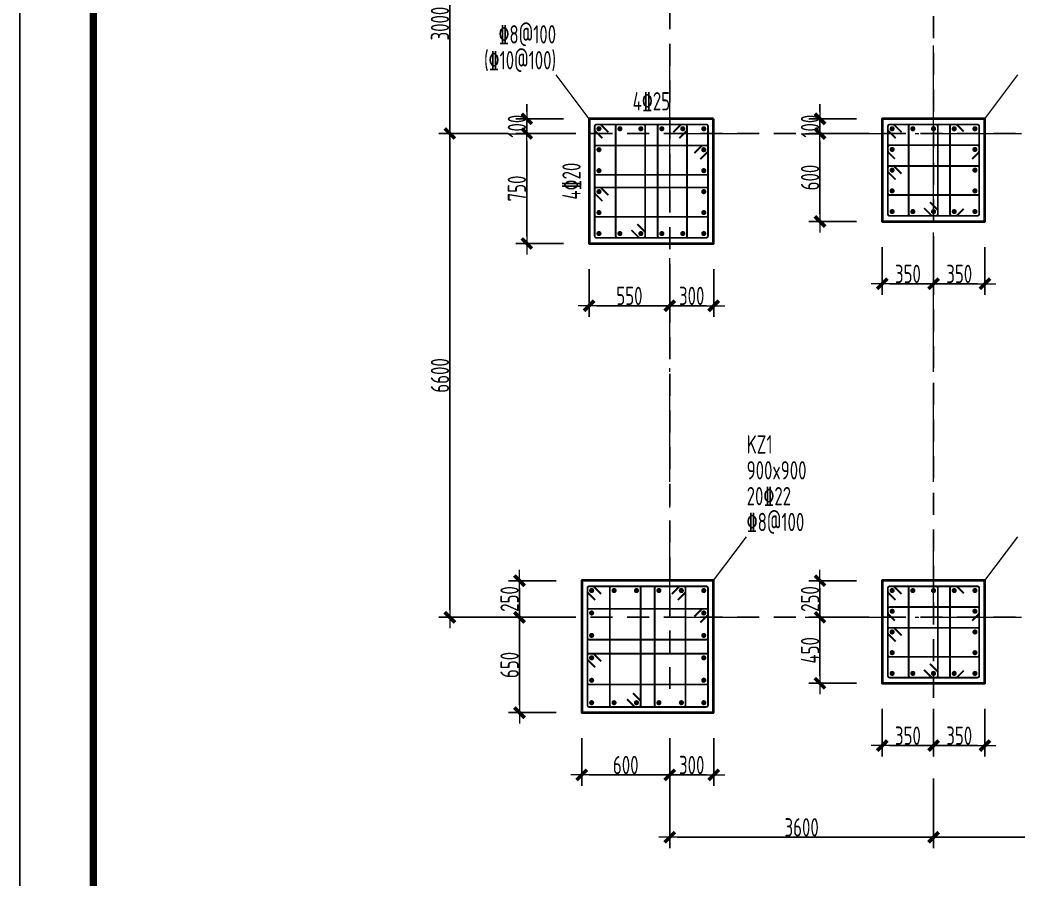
# Model space of a CAD drawing. Header units: millimetres. Extents: x 539196 to 807275, y 431843 to 1156631.
# Drawn here: x 603403 to 617021, y 700889 to 712608 of the extents above; entities that cross this region are included whole.
import ezdxf
from ezdxf.enums import TextEntityAlignment as Align

# ---------------------------------------------------------------- set-up
doc = ezdxf.new("R2010")
doc.units = ezdxf.units.MM
doc.header["$MEASUREMENT"] = 0
for name, pattern in [('DOTE', [2.42, 2, -0.2, 0.02, -0.2]), ('点划线', [1850, 1200, -300, 50, -300]), ('虚线', [500, 300, -200])]:
    doc.linetypes.add(name, pattern=pattern)
doc.layers.add('DOTE', color=1, linetype='DOTE')
doc.layers.add('PUB_TITLE', color=4, linetype='Continuous')
for name, color, linetype, lineweight in [('柱原位标注', 7, 'Continuous', 18), ('柱尺寸标注', 3, 'Continuous', 18), ('柱标注引线', 2, 'Continuous', 18), ('柱箍筋', 1, 'Continuous', 25), ('柱纵筋', 1, 'Continuous', 70), ('柱集中标注', 2, 'Continuous', 18), ('砼柱', 2, 'Continuous', 35), ('网格', 9, '点划线', 18), ('轴线标注', 3, 'Continuous', 18)]:
    doc.layers.add(name, color=color, linetype=linetype, lineweight=lineweight)
doc.styles.add('样式 1_yjk_yjk', font='yjkeng.shx', dxfattribs={"width": 0.7, "bigfont": 'yjkchn.shx'})
doc.dimstyles.new('盈建科结构_yjk_yjk', dxfattribs={"dimscale": 100, "dimtxt": 2.5, "dimasz": 1, "dimexe": 1.5, "dimexo": 0.625, "dimgap": 0.1, "dimtad": 1, "dimdec": 0, "dimrnd": 1, "dimzin": 0, "dimdsep": 46, "dimtxsty": '样式 1_yjk_yjk', "dimblk": '_yjkbk', "dimblk1": 'ARCHTICK', "dimblk2": 'ARCHTICK', "dimcen": 0.09, "dimadec": 0, "dimazin": 0, "dimtfac": 1, "dimtdec": 4, "dimtix": 1, "dimtmove": 2, "dimatfit": 3, "dimfxl": 0, "dimtolj": 1, "dimtzin": 0, "dimarcsym": 0})

# ---------------------------------------------------------------- blocks, each defined once
blk = doc.blocks.new('_yjkbk')
blk.add_line((-1, 0), (1.5, 0))
blk.add_lwpolyline([(-0.7, -0.7, 0.5, 0.5, 0), (0.7, 0.7, 0.5, 0.5, 0)], format="xyseb")
blk = doc.blocks.new('*D950')
at = {"layer": 'Defpoints', "color": 0}
for p in [(611168, 709559), (612268, 709559), (612268, 708709)]:
    blk.add_point(p, dxfattribs=at)
at = {"layer": '柱尺寸标注', "color": 0, "lineweight": -2}
for p, q in [((611168, 709209), (611168, 708559)), ((612268, 709209), (612268, 708559)), ((611268, 708709), (612168, 708709))]:
    blk.add_line(p, q, dxfattribs=at)
at = {"layer": '柱尺寸标注', "color": 0, "lineweight": -2, "xscale": 100, "yscale": 100, "zscale": 100, "rotation": 180}
blk.add_blockref('_yjkbk', (611168, 708709), dxfattribs=at)
at = {"layer": '柱尺寸标注', "color": 0, "lineweight": -2, "xscale": 100, "yscale": 100, "zscale": 100}
blk.add_blockref('_yjkbk', (612268, 708709), dxfattribs=at)
at = {"layer": '柱尺寸标注', "color": 0, "insert": (611718, 708844), "char_height": 250, "attachment_point": 5, "style": '样式 1_yjk_yjk'}
blk.add_mtext('\\A1;550', dxfattribs=at)
blk = doc.blocks.new('_ARCHTICK')
at = {"color": 0, "linetype": 'ByBlock', "const_width": 0.15}
blk.add_lwpolyline([(-0.5, -0.5), (0.5, 0.5)], dxfattribs=at)
blk = doc.blocks.new('*D951')
at = {"layer": 'Defpoints', "color": 0}
for p in [(612268, 709559), (612868, 709559), (612868, 708709)]:
    blk.add_point(p, dxfattribs=at)
at = {"layer": '柱尺寸标注', "color": 0, "lineweight": -2}
for p, q in [((612268, 709209), (612268, 708559)), ((612868, 709209), (612868, 708559)), ((612368, 708709), (612768, 708709))]:
    blk.add_line(p, q, dxfattribs=at)
at = {"layer": '柱尺寸标注', "color": 0, "lineweight": -2, "xscale": 100, "yscale": 100, "zscale": 100, "rotation": 180}
blk.add_blockref('_yjkbk', (612268, 708709), dxfattribs=at)
at = {"layer": '柱尺寸标注', "color": 0, "lineweight": -2, "xscale": 100, "yscale": 100, "zscale": 100}
blk.add_blockref('_yjkbk', (612868, 708709), dxfattribs=at)
at = {"layer": '柱尺寸标注', "color": 0, "insert": (612568, 708844), "char_height": 250, "attachment_point": 5, "style": '样式 1_yjk_yjk'}
blk.add_mtext('\\A1;300', dxfattribs=at)
blk = doc.blocks.new('*D952')
at = {"layer": 'Defpoints', "color": 0}
for p in [(611168, 711259), (610318, 711059), (611168, 711059)]:
    blk.add_point(p, dxfattribs=at)
at = {"layer": '柱尺寸标注', "color": 0, "lineweight": -2}
for p, q in [((610318, 711359), (610318, 711459)), ((610818, 711259), (610168, 711259)), ((610318, 711259), (610318, 711059)), ((610818, 711059), (610168, 711059)), ((610318, 710959), (610318, 710859))]:
    blk.add_line(p, q, dxfattribs=at)
at = {"layer": '柱尺寸标注', "color": 0, "lineweight": -2, "xscale": 100, "yscale": 100, "zscale": 100}
for p, rotation in [((610318, 711259), 270), ((610318, 711059), 90)]:
    blk.add_blockref('_yjkbk', p, dxfattribs=dict(at, rotation=rotation))
at = {"layer": '柱尺寸标注', "color": 0, "insert": (610183, 711159), "char_height": 250, "attachment_point": 5, "rotation": 90, "style": '样式 1_yjk_yjk'}
blk.add_mtext('\\A1;100', dxfattribs=at)
blk = doc.blocks.new('*D953')
at = {"layer": 'Defpoints', "color": 0}
for p in [(611168, 711059), (610318, 709559), (611168, 709559)]:
    blk.add_point(p, dxfattribs=at)
at = {"layer": '柱尺寸标注', "color": 0, "lineweight": -2}
for p, q in [((610818, 711059), (610168, 711059)), ((610318, 710959), (610318, 709659)), ((610818, 709559), (610168, 709559))]:
    blk.add_line(p, q, dxfattribs=at)
at = {"layer": '柱尺寸标注', "color": 0, "lineweight": -2, "xscale": 100, "yscale": 100, "zscale": 100}
for p, rotation in [((610318, 711059), 90), ((610318, 709559), 270)]:
    blk.add_blockref('_yjkbk', p, dxfattribs=dict(at, rotation=rotation))
at = {"layer": '柱尺寸标注', "color": 0, "insert": (610183, 710309), "char_height": 250, "attachment_point": 5, "rotation": 90, "style": '样式 1_yjk_yjk'}
blk.add_mtext('\\A1;750', dxfattribs=at)
blk = doc.blocks.new('*D954')
at = {"layer": 'Defpoints', "color": 0}
for p in [(611068, 703159), (612268, 703159), (612268, 702309)]:
    blk.add_point(p, dxfattribs=at)
at = {"layer": '柱尺寸标注', "color": 0, "lineweight": -2}
for p, q in [((611068, 702809), (611068, 702159)), ((612268, 702809), (612268, 702159)), ((611168, 702309), (612168, 702309))]:
    blk.add_line(p, q, dxfattribs=at)
at = {"layer": '柱尺寸标注', "color": 0, "lineweight": -2, "xscale": 100, "yscale": 100, "zscale": 100, "rotation": 180}
blk.add_blockref('_yjkbk', (611068, 702309), dxfattribs=at)
at = {"layer": '柱尺寸标注', "color": 0, "lineweight": -2, "xscale": 100, "yscale": 100, "zscale": 100}
blk.add_blockref('_yjkbk', (612268, 702309), dxfattribs=at)
at = {"layer": '柱尺寸标注', "color": 0, "insert": (611668, 702444), "char_height": 250, "attachment_point": 5, "style": '样式 1_yjk_yjk'}
blk.add_mtext('\\A1;600', dxfattribs=at)
blk = doc.blocks.new('*D955')
at = {"layer": 'Defpoints', "color": 0}
for p in [(612268, 703159), (612868, 703159), (612868, 702309)]:
    blk.add_point(p, dxfattribs=at)
at = {"layer": '柱尺寸标注', "color": 0, "lineweight": -2}
for p, q in [((612268, 702809), (612268, 702159)), ((612868, 702809), (612868, 702159)), ((612368, 702309), (612768, 702309))]:
    blk.add_line(p, q, dxfattribs=at)
at = {"layer": '柱尺寸标注', "color": 0, "lineweight": -2, "xscale": 100, "yscale": 100, "zscale": 100, "rotation": 180}
blk.add_blockref('_yjkbk', (612268, 702309), dxfattribs=at)
at = {"layer": '柱尺寸标注', "color": 0, "lineweight": -2, "xscale": 100, "yscale": 100, "zscale": 100}
blk.add_blockref('_yjkbk', (612868, 702309), dxfattribs=at)
at = {"layer": '柱尺寸标注', "color": 0, "insert": (612568, 702444), "char_height": 250, "attachment_point": 5, "style": '样式 1_yjk_yjk'}
blk.add_mtext('\\A1;300', dxfattribs=at)
blk = doc.blocks.new('*D956')
at = {"layer": 'Defpoints', "color": 0}
for p in [(611068, 704959), (610218, 704459), (611068, 704459)]:
    blk.add_point(p, dxfattribs=at)
at = {"layer": '柱尺寸标注', "color": 0, "lineweight": -2}
for p, q in [((610718, 704959), (610068, 704959)), ((610218, 704859), (610218, 704559)), ((610718, 704459), (610068, 704459))]:
    blk.add_line(p, q, dxfattribs=at)
at = {"layer": '柱尺寸标注', "color": 0, "lineweight": -2, "xscale": 100, "yscale": 100, "zscale": 100}
for p, rotation in [((610218, 704959), 90), ((610218, 704459), 270)]:
    blk.add_blockref('_yjkbk', p, dxfattribs=dict(at, rotation=rotation))
at = {"layer": '柱尺寸标注', "color": 0, "insert": (610083, 704709), "char_height": 250, "attachment_point": 5, "rotation": 90, "style": '样式 1_yjk_yjk'}
blk.add_mtext('\\A1;250', dxfattribs=at)
blk = doc.blocks.new('*D957')
at = {"layer": 'Defpoints', "color": 0}
for p in [(611068, 704459), (610218, 703159), (611068, 703159)]:
    blk.add_point(p, dxfattribs=at)
at = {"layer": '柱尺寸标注', "color": 0, "lineweight": -2}
for p, q in [((610718, 704459), (610068, 704459)), ((610218, 704359), (610218, 703259)), ((610718, 703159), (610068, 703159))]:
    blk.add_line(p, q, dxfattribs=at)
at = {"layer": '柱尺寸标注', "color": 0, "lineweight": -2, "xscale": 100, "yscale": 100, "zscale": 100}
for p, rotation in [((610218, 704459), 90), ((610218, 703159), 270)]:
    blk.add_blockref('_yjkbk', p, dxfattribs=dict(at, rotation=rotation))
at = {"layer": '柱尺寸标注', "color": 0, "insert": (610083, 703809), "char_height": 250, "attachment_point": 5, "rotation": 90, "style": '样式 1_yjk_yjk'}
blk.add_mtext('\\A1;650', dxfattribs=at)
blk = doc.blocks.new('*D958')
at = {"layer": 'Defpoints', "color": 0}
for p in [(615168, 709859), (615868, 709859), (615868, 709009)]:
    blk.add_point(p, dxfattribs=at)
at = {"layer": '柱尺寸标注', "color": 0, "lineweight": -2}
for p, q in [((615168, 709509), (615168, 708859)), ((615868, 709509), (615868, 708859)), ((615268, 709009), (615768, 709009))]:
    blk.add_line(p, q, dxfattribs=at)
at = {"layer": '柱尺寸标注', "color": 0, "lineweight": -2, "xscale": 100, "yscale": 100, "zscale": 100, "rotation": 180}
blk.add_blockref('_yjkbk', (615168, 709009), dxfattribs=at)
at = {"layer": '柱尺寸标注', "color": 0, "lineweight": -2, "xscale": 100, "yscale": 100, "zscale": 100}
blk.add_blockref('_yjkbk', (615868, 709009), dxfattribs=at)
at = {"layer": '柱尺寸标注', "color": 0, "insert": (615518, 709144), "char_height": 250, "attachment_point": 5, "style": '样式 1_yjk_yjk'}
blk.add_mtext('\\A1;350', dxfattribs=at)
blk = doc.blocks.new('*D959')
at = {"layer": 'Defpoints', "color": 0}
for p in [(615868, 709859), (616568, 709859), (616568, 709009)]:
    blk.add_point(p, dxfattribs=at)
at = {"layer": '柱尺寸标注', "color": 0, "lineweight": -2}
for p, q in [((615868, 709509), (615868, 708859)), ((616568, 709509), (616568, 708859)), ((615968, 709009), (616468, 709009))]:
    blk.add_line(p, q, dxfattribs=at)
at = {"layer": '柱尺寸标注', "color": 0, "lineweight": -2, "xscale": 100, "yscale": 100, "zscale": 100, "rotation": 180}
blk.add_blockref('_yjkbk', (615868, 709009), dxfattribs=at)
at = {"layer": '柱尺寸标注', "color": 0, "lineweight": -2, "xscale": 100, "yscale": 100, "zscale": 100}
blk.add_blockref('_yjkbk', (616568, 709009), dxfattribs=at)
at = {"layer": '柱尺寸标注', "color": 0, "insert": (616218, 709144), "char_height": 250, "attachment_point": 5, "style": '样式 1_yjk_yjk'}
blk.add_mtext('\\A1;350', dxfattribs=at)
blk = doc.blocks.new('*D960')
at = {"layer": 'Defpoints', "color": 0}
for p in [(615168, 711259), (614318, 711059), (615168, 711059)]:
    blk.add_point(p, dxfattribs=at)
at = {"layer": '柱尺寸标注', "color": 0, "lineweight": -2}
for p, q in [((614318, 711359), (614318, 711459)), ((614818, 711259), (614168, 711259)), ((614318, 711259), (614318, 711059)), ((614818, 711059), (614168, 711059)), ((614318, 710959), (614318, 710859))]:
    blk.add_line(p, q, dxfattribs=at)
at = {"layer": '柱尺寸标注', "color": 0, "lineweight": -2, "xscale": 100, "yscale": 100, "zscale": 100}
for p, rotation in [((614318, 711259), 270), ((614318, 711059), 90)]:
    blk.add_blockref('_yjkbk', p, dxfattribs=dict(at, rotation=rotation))
at = {"layer": '柱尺寸标注', "color": 0, "insert": (614183, 711159), "char_height": 250, "attachment_point": 5, "rotation": 90, "style": '样式 1_yjk_yjk'}
blk.add_mtext('\\A1;100', dxfattribs=at)
blk = doc.blocks.new('*D961')
at = {"layer": 'Defpoints', "color": 0}
for p in [(615168, 711059), (614318, 709859), (615168, 709859)]:
    blk.add_point(p, dxfattribs=at)
at = {"layer": '柱尺寸标注', "color": 0, "lineweight": -2}
for p, q in [((614818, 711059), (614168, 711059)), ((614318, 710959), (614318, 709959)), ((614818, 709859), (614168, 709859))]:
    blk.add_line(p, q, dxfattribs=at)
at = {"layer": '柱尺寸标注', "color": 0, "lineweight": -2, "xscale": 100, "yscale": 100, "zscale": 100}
for p, rotation in [((614318, 711059), 90), ((614318, 709859), 270)]:
    blk.add_blockref('_yjkbk', p, dxfattribs=dict(at, rotation=rotation))
at = {"layer": '柱尺寸标注', "color": 0, "insert": (614183, 710459), "char_height": 250, "attachment_point": 5, "rotation": 90, "style": '样式 1_yjk_yjk'}
blk.add_mtext('\\A1;600', dxfattribs=at)
blk = doc.blocks.new('*D962')
at = {"layer": 'Defpoints', "color": 0}
for p in [(615168, 703559), (615868, 703559), (615868, 702709)]:
    blk.add_point(p, dxfattribs=at)
at = {"layer": '柱尺寸标注', "color": 0, "lineweight": -2}
for p, q in [((615168, 703209), (615168, 702559)), ((615868, 703209), (615868, 702559)), ((615268, 702709), (615768, 702709))]:
    blk.add_line(p, q, dxfattribs=at)
at = {"layer": '柱尺寸标注', "color": 0, "lineweight": -2, "xscale": 100, "yscale": 100, "zscale": 100, "rotation": 180}
blk.add_blockref('_yjkbk', (615168, 702709), dxfattribs=at)
at = {"layer": '柱尺寸标注', "color": 0, "lineweight": -2, "xscale": 100, "yscale": 100, "zscale": 100}
blk.add_blockref('_yjkbk', (615868, 702709), dxfattribs=at)
at = {"layer": '柱尺寸标注', "color": 0, "insert": (615518, 702844), "char_height": 250, "attachment_point": 5, "style": '样式 1_yjk_yjk'}
blk.add_mtext('\\A1;350', dxfattribs=at)
blk = doc.blocks.new('*D963')
at = {"layer": 'Defpoints', "color": 0}
for p in [(615868, 703559), (616568, 703559), (616568, 702709)]:
    blk.add_point(p, dxfattribs=at)
at = {"layer": '柱尺寸标注', "color": 0, "lineweight": -2}
for p, q in [((615868, 703209), (615868, 702559)), ((616568, 703209), (616568, 702559)), ((615968, 702709), (616468, 702709))]:
    blk.add_line(p, q, dxfattribs=at)
at = {"layer": '柱尺寸标注', "color": 0, "lineweight": -2, "xscale": 100, "yscale": 100, "zscale": 100, "rotation": 180}
blk.add_blockref('_yjkbk', (615868, 702709), dxfattribs=at)
at = {"layer": '柱尺寸标注', "color": 0, "lineweight": -2, "xscale": 100, "yscale": 100, "zscale": 100}
blk.add_blockref('_yjkbk', (616568, 702709), dxfattribs=at)
at = {"layer": '柱尺寸标注', "color": 0, "insert": (616218, 702844), "char_height": 250, "attachment_point": 5, "style": '样式 1_yjk_yjk'}
blk.add_mtext('\\A1;350', dxfattribs=at)
blk = doc.blocks.new('*D964')
at = {"layer": 'Defpoints', "color": 0}
for p in [(615168, 704959), (614318, 704459), (615168, 704459)]:
    blk.add_point(p, dxfattribs=at)
at = {"layer": '柱尺寸标注', "color": 0, "lineweight": -2}
for p, q in [((614818, 704959), (614168, 704959)), ((614318, 704859), (614318, 704559)), ((614818, 704459), (614168, 704459))]:
    blk.add_line(p, q, dxfattribs=at)
at = {"layer": '柱尺寸标注', "color": 0, "lineweight": -2, "xscale": 100, "yscale": 100, "zscale": 100}
for p, rotation in [((614318, 704959), 90), ((614318, 704459), 270)]:
    blk.add_blockref('_yjkbk', p, dxfattribs=dict(at, rotation=rotation))
at = {"layer": '柱尺寸标注', "color": 0, "insert": (614183, 704709), "char_height": 250, "attachment_point": 5, "rotation": 90, "style": '样式 1_yjk_yjk'}
blk.add_mtext('\\A1;250', dxfattribs=at)
blk = doc.blocks.new('*D965')
at = {"layer": 'Defpoints', "color": 0}
for p in [(615168, 704459), (614318, 703559), (615168, 703559)]:
    blk.add_point(p, dxfattribs=at)
at = {"layer": '柱尺寸标注', "color": 0, "lineweight": -2}
for p, q in [((614818, 704459), (614168, 704459)), ((614318, 704359), (614318, 703659)), ((614818, 703559), (614168, 703559))]:
    blk.add_line(p, q, dxfattribs=at)
at = {"layer": '柱尺寸标注', "color": 0, "lineweight": -2, "xscale": 100, "yscale": 100, "zscale": 100}
for p, rotation in [((614318, 704459), 90), ((614318, 703559), 270)]:
    blk.add_blockref('_yjkbk', p, dxfattribs=dict(at, rotation=rotation))
at = {"layer": '柱尺寸标注', "color": 0, "insert": (614183, 704009), "char_height": 250, "attachment_point": 5, "rotation": 90, "style": '样式 1_yjk_yjk'}
blk.add_mtext('\\A1;450', dxfattribs=at)
blk = doc.blocks.new('*D1014')
at = {"layer": 'Defpoints', "color": 0}
for p in [(612268, 704459), (615868, 704459), (615868, 701459)]:
    blk.add_point(p, dxfattribs=at)
at = {"layer": '轴线标注', "color": 0, "lineweight": -2}
for p, q in [((612268, 702259), (612268, 701309)), ((615868, 702259), (615868, 701309)), ((612368, 701459), (615768, 701459))]:
    blk.add_line(p, q, dxfattribs=at)
at = {"layer": '轴线标注', "color": 0, "lineweight": -2, "xscale": 100, "yscale": 100, "zscale": 100, "rotation": 180}
blk.add_blockref('_yjkbk', (612268, 701459), dxfattribs=at)
at = {"layer": '轴线标注', "color": 0, "lineweight": -2, "xscale": 100, "yscale": 100, "zscale": 100}
blk.add_blockref('_yjkbk', (615868, 701459), dxfattribs=at)
at = {"layer": '轴线标注', "color": 0, "insert": (614068, 701594), "char_height": 250, "attachment_point": 5, "style": '样式 1_yjk_yjk'}
blk.add_mtext('\\A1;3600', dxfattribs=at)
blk = doc.blocks.new('*D1016')
at = {"layer": 'Defpoints', "color": 0}
for p in [(615868, 704459), (619668, 704459), (619668, 701459)]:
    blk.add_point(p, dxfattribs=at)
at = {"layer": '轴线标注', "color": 0, "lineweight": -2}
for p, q in [((615868, 702259), (615868, 701309)), ((619668, 702259), (619668, 701309)), ((615968, 701459), (619568, 701459))]:
    blk.add_line(p, q, dxfattribs=at)
at = {"layer": '轴线标注', "color": 0, "lineweight": -2, "xscale": 100, "yscale": 100, "zscale": 100, "rotation": 180}
blk.add_blockref('_yjkbk', (615868, 701459), dxfattribs=at)
at = {"layer": '轴线标注', "color": 0, "lineweight": -2, "xscale": 100, "yscale": 100, "zscale": 100}
blk.add_blockref('_yjkbk', (619668, 701459), dxfattribs=at)
at = {"layer": '轴线标注', "color": 0, "insert": (617768, 701594), "char_height": 250, "attachment_point": 5, "style": '样式 1_yjk_yjk'}
blk.add_mtext('\\A1;3800', dxfattribs=at)
blk = doc.blocks.new('*D1044')
at = {"layer": 'Defpoints', "color": 0}
for p in [(612268, 714059), (609268, 711059), (612268, 711059)]:
    blk.add_point(p, dxfattribs=at)
at = {"layer": '轴线标注', "color": 0, "lineweight": -2}
for p, q in [((610068, 714059), (609118, 714059)), ((609268, 713959), (609268, 711159)), ((610068, 711059), (609118, 711059))]:
    blk.add_line(p, q, dxfattribs=at)
at = {"layer": '轴线标注', "color": 0, "lineweight": -2, "xscale": 100, "yscale": 100, "zscale": 100}
for p, rotation in [((609268, 714059), 90), ((609268, 711059), 270)]:
    blk.add_blockref('_yjkbk', p, dxfattribs=dict(at, rotation=rotation))
at = {"layer": '轴线标注', "color": 0, "insert": (609133, 712559), "char_height": 250, "attachment_point": 5, "rotation": 90, "style": '样式 1_yjk_yjk'}
blk.add_mtext('\\A1;3000', dxfattribs=at)
blk = doc.blocks.new('*D1046')
at = {"layer": 'Defpoints', "color": 0}
for p in [(612268, 711059), (609268, 704459), (612268, 704459)]:
    blk.add_point(p, dxfattribs=at)
at = {"layer": '轴线标注', "color": 0, "lineweight": -2}
for p, q in [((610068, 711059), (609118, 711059)), ((609268, 710959), (609268, 704559)), ((610068, 704459), (609118, 704459))]:
    blk.add_line(p, q, dxfattribs=at)
at = {"layer": '轴线标注', "color": 0, "lineweight": -2, "xscale": 100, "yscale": 100, "zscale": 100}
for p, rotation in [((609268, 711059), 90), ((609268, 704459), 270)]:
    blk.add_blockref('_yjkbk', p, dxfattribs=dict(at, rotation=rotation))
at = {"layer": '轴线标注', "color": 0, "insert": (609133, 707759), "char_height": 250, "attachment_point": 5, "rotation": 90, "style": '样式 1_yjk_yjk'}
blk.add_mtext('\\A1;6600', dxfattribs=at)
blk = doc.blocks.new('jzzw')
at = {"layer": 'DOTE', "color": 1, "linetype": '虚线'}
for p, q in [((917386, 873149), (917386, 834829)), ((913786, 853271), (913786, 834829)), ((913786, 853271), (913786, 834829)), ((913786, 853271), (913786, 834829)), ((952506, 842549), (911886, 842549)), ((952506, 842549), (911886, 842549)), ((952506, 835949), (912186, 835949)), ((952506, 835949), (912186, 835949)), ((952506, 835949), (912186, 835949)), ((952506, 835949), (912186, 835949))]:
    blk.add_line(p, q, dxfattribs=at)

msp = doc.modelspace()

# ---------------------------------------------------------------- linework, layer by layer
at = {"layer": 'PUB_TITLE'}
msp.add_lwpolyline([(603402.6, 684143), (662802.6, 684143), (662802.6, 768243), (603402.6, 768243)], close=True, dxfattribs=at)
at = {"layer": 'PUB_TITLE', "const_width": 100}
msp.add_lwpolyline([(604402.6, 685143), (661802.6, 685143), (661802.6, 765743), (604402.6, 765743)], close=True, dxfattribs=at)
at = {"layer": '柱标注引线'}
for p, q in [((611167.6, 711259.2), (610717.6, 711859.2)), ((616567.6, 711259.2), (617017.6, 711859.2)), ((612867.6, 704959.2), (613317.6, 705559.2)), ((616567.6, 704959.2), (617017.6, 705559.2))]:
    msp.add_line(p, q, dxfattribs=at)
at = {"layer": '柱箍筋', "const_width": 25}
for points in [[(611431.6, 711076.5), (611333.4, 711174.8, 0.1989124), (611316.6, 711181.7), (611268.8, 711181.7, 0.4142136), (611245.1, 711158), (611245.1, 709660.5, 0.4142136), (611268.8, 709636.7), (612766.3, 709636.7, 0.4142136), (612790.1, 709660.5), (612790.1, 711158, 0.4142136), (612766.3, 711181.7), (611268.8, 711181.7, 0.4142136), (611245.1, 711158), (611245.1, 711110.2, 0.1989124), (611252, 711093.5), (611350.3, 710995.2)], [(611745.5, 709742), (611843.8, 709643.7, 0.1989124), (611860.6, 709636.7), (611908.3, 709636.7, 0.4142136), (611932.1, 709660.5), (611932.1, 711158, 0.4142136), (611908.3, 711181.7), (611554.8, 711181.7, 0.4142136), (611531.1, 711158), (611531.1, 709660.5, 0.4142136), (611554.8, 709636.7), (611908.3, 709636.7, 0.4142136), (611932.1, 709660.5), (611932.1, 709708.2, 0.1989124), (611925.1, 709725), (611826.9, 709823.3)], [(612317.5, 711076.5), (612415.8, 711174.8, -0.1989124), (612432.6, 711181.7), (612480.3, 711181.7, -0.4142136), (612504.1, 711158), (612504.1, 709660.5, -0.4142136), (612480.3, 709636.7), (612126.8, 709636.7, -0.4142136), (612103.1, 709660.5), (612103.1, 711158, -0.4142136), (612126.8, 711181.7), (612480.3, 711181.7, -0.4142136), (612504.1, 711158), (612504.1, 711110.2, -0.1989124), (612497.1, 711093.5), (612398.9, 710995.2)], [(615431.6, 711076.5), (615333.4, 711174.8, 0.1989124), (615316.6, 711181.7), (615268.8, 711181.7, 0.4142136), (615245.1, 711158), (615245.1, 709960.5, 0.4142136), (615268.8, 709936.7), (616466.3, 709936.7, 0.4142136), (616490.1, 709960.5), (616490.1, 711158, 0.4142136), (616466.3, 711181.7), (615268.8, 711181.7, 0.4142136), (615245.1, 711158), (615245.1, 711110.2, 0.1989124), (615252, 711093.5), (615350.3, 710995.2)], [(615738.5, 710042), (615836.8, 709943.7, 0.1989124), (615853.6, 709936.7), (615901.3, 709936.7, 0.4142136), (615925.1, 709960.5), (615925.1, 711158, 0.4142136), (615901.3, 711181.7), (615551.3, 711181.7, 0.4142136), (615527.6, 711158), (615527.6, 709960.5, 0.4142136), (615551.3, 709936.7), (615901.3, 709936.7, 0.4142136), (615925.1, 709960.5), (615925.1, 710008.2, 0.1989124), (615918.1, 710025), (615819.9, 710123.3)], [(616279.1, 710032.1), (616190.7, 709943.7, -0.131362), (616164.1, 709936.7), (616116.3, 709936.7, -0.4142136), (616092.6, 709960.5), (616092.6, 711158, -0.4142136), (616116.3, 711181.7), (616164.1, 711181.7, -0.131362), (616190.7, 711174.8), (616279.1, 711086.4)], [(612684.9, 710709.2), (612783.1, 710807.5, 0.1989124), (612790.1, 710824.2), (612790.1, 710872, 0.4142136), (612766.3, 710895.7), (611268.8, 710895.7, 0.4142136), (611245.1, 710872), (611245.1, 710518.5, 0.4142136), (611268.8, 710494.7), (612766.3, 710494.7, 0.4142136), (612790.1, 710518.5), (612790.1, 710872, 0.4142136), (612766.3, 710895.7), (612718.6, 710895.7, 0.1989124), (612701.8, 710888.8), (612603.5, 710790.5)], [(615340.4, 710712.7), (615252, 710801.1, -0.131362), (615245.1, 710827.7), (615245.1, 710875.5, -0.4142136), (615268.8, 710899.2), (616466.3, 710899.2, -0.4142136), (616490.1, 710875.5), (616490.1, 710827.7, -0.131362), (616483.1, 710801.1), (616394.7, 710712.7)], [(615350.3, 710430.2), (615252, 710528.5, -0.1989124), (615245.1, 710545.2), (615245.1, 710593, -0.4142136), (615268.8, 710616.7), (616466.3, 710616.7, -0.4142136), (616490.1, 710593), (616490.1, 710243, -0.4142136), (616466.3, 710219.2), (615268.8, 710219.2, -0.4142136), (615245.1, 710243), (615245.1, 710593, -0.4142136), (615268.8, 710616.7), (615316.6, 710616.7, -0.1989124), (615333.4, 710609.8), (615431.6, 710511.5)], [(611350.3, 710137.2), (611252, 710235.5, -0.1989124), (611245.1, 710252.2), (611245.1, 710300, -0.4142136), (611268.8, 710323.7), (612766.3, 710323.7, -0.4142136), (612790.1, 710300), (612790.1, 709946.5, -0.4142136), (612766.3, 709922.7), (611268.8, 709922.7, -0.4142136), (611245.1, 709946.5), (611245.1, 710300, -0.4142136), (611268.8, 710323.7), (611316.6, 710323.7, -0.1989124), (611333.4, 710316.8), (611431.6, 710218.5)], [(611331.6, 704776.5), (611233.4, 704874.8, 0.1989124), (611216.6, 704881.7), (611168.8, 704881.7, 0.4142136), (611145.1, 704858), (611145.1, 703260.5, 0.4142136), (611168.8, 703236.7), (612766.3, 703236.7, 0.4142136), (612790.1, 703260.5), (612790.1, 704858, 0.4142136), (612766.3, 704881.7), (611168.8, 704881.7, 0.4142136), (611145.1, 704858), (611145.1, 704810.2, 0.1989124), (611152, 704793.5), (611250.3, 704695.2)], [(611685.5, 703342), (611783.8, 703243.7, 0.1989124), (611800.6, 703236.7), (611848.3, 703236.7, 0.4142136), (611872.1, 703260.5), (611872.1, 704858, 0.4142136), (611848.3, 704881.7), (611474.8, 704881.7, 0.4142136), (611451.1, 704858), (611451.1, 703260.5, 0.4142136), (611474.8, 703236.7), (611848.3, 703236.7, 0.4142136), (611872.1, 703260.5), (611872.1, 703308.2, 0.1989124), (611865.1, 703325), (611766.9, 703423.3)], [(612297.5, 704776.5), (612395.8, 704874.8, -0.1989124), (612412.6, 704881.7), (612460.3, 704881.7, -0.4142136), (612484.1, 704858), (612484.1, 703260.5, -0.4142136), (612460.3, 703236.7), (612086.8, 703236.7, -0.4142136), (612063.1, 703260.5), (612063.1, 704858, -0.4142136), (612086.8, 704881.7), (612460.3, 704881.7, -0.4142136), (612484.1, 704858), (612484.1, 704810.2, -0.1989124), (612477.1, 704793.5), (612378.9, 704695.2)], [(615431.6, 704776.5), (615333.4, 704874.8, 0.1989124), (615316.6, 704881.7), (615268.8, 704881.7, 0.4142136), (615245.1, 704858), (615245.1, 703660.5, 0.4142136), (615268.8, 703636.7), (616466.3, 703636.7, 0.4142136), (616490.1, 703660.5), (616490.1, 704858, 0.4142136), (616466.3, 704881.7), (615268.8, 704881.7, 0.4142136), (615245.1, 704858), (615245.1, 704810.2, 0.1989124), (615252, 704793.5), (615350.3, 704695.2)], [(615738.5, 703742), (615836.8, 703643.7, 0.1989124), (615853.6, 703636.7), (615901.3, 703636.7, 0.4142136), (615925.1, 703660.5), (615925.1, 704858, 0.4142136), (615901.3, 704881.7), (615551.3, 704881.7, 0.4142136), (615527.6, 704858), (615527.6, 703660.5, 0.4142136), (615551.3, 703636.7), (615901.3, 703636.7, 0.4142136), (615925.1, 703660.5), (615925.1, 703708.2, 0.1989124), (615918.1, 703725), (615819.9, 703823.3)], [(616279.1, 703732.1), (616190.7, 703643.7, -0.131362), (616164.1, 703636.7), (616116.3, 703636.7, -0.4142136), (616092.6, 703660.5), (616092.6, 704858, -0.4142136), (616116.3, 704881.7), (616164.1, 704881.7, -0.131362), (616190.7, 704874.8), (616279.1, 704786.4)], [(615340.4, 704412.7), (615252, 704501.1, -0.131362), (615245.1, 704527.7), (615245.1, 704575.5, -0.4142136), (615268.8, 704599.2), (616466.3, 704599.2, -0.4142136), (616490.1, 704575.5), (616490.1, 704527.7, -0.131362), (616483.1, 704501.1), (616394.7, 704412.7)], [(612684.9, 704389.2), (612783.1, 704487.5, 0.1989124), (612790.1, 704504.2), (612790.1, 704552, 0.4142136), (612766.3, 704575.7), (611168.8, 704575.7, 0.4142136), (611145.1, 704552), (611145.1, 704178.5, 0.4142136), (611168.8, 704154.7), (612766.3, 704154.7, 0.4142136), (612790.1, 704178.5), (612790.1, 704552, 0.4142136), (612766.3, 704575.7), (612718.6, 704575.7, 0.1989124), (612701.8, 704568.8), (612603.5, 704470.5)], [(615350.3, 704130.2), (615252, 704228.5, -0.1989124), (615245.1, 704245.2), (615245.1, 704293, -0.4142136), (615268.8, 704316.7), (616466.3, 704316.7, -0.4142136), (616490.1, 704293), (616490.1, 703943, -0.4142136), (616466.3, 703919.2), (615268.8, 703919.2, -0.4142136), (615245.1, 703943), (615245.1, 704293, -0.4142136), (615268.8, 704316.7), (615316.6, 704316.7, -0.1989124), (615333.4, 704309.8), (615431.6, 704211.5)], [(611250.3, 703777.2), (611152, 703875.5, -0.1989124), (611145.1, 703892.2), (611145.1, 703940, -0.4142136), (611168.8, 703963.7), (612766.3, 703963.7, -0.4142136), (612790.1, 703940), (612790.1, 703566.5, -0.4142136), (612766.3, 703542.7), (611168.8, 703542.7, -0.4142136), (611145.1, 703566.5), (611145.1, 703940, -0.4142136), (611168.8, 703963.7), (611216.6, 703963.7, -0.1989124), (611233.4, 703956.8), (611331.6, 703858.5)]]:
    msp.add_lwpolyline(points, format="xyb", dxfattribs=at)
at = {"layer": '柱纵筋', "const_width": 35}
for points in [[(611320.1, 711124.2, 1), (611285.1, 711124.2, 1)], [(611606.1, 711124.2, 1), (611571.1, 711124.2, 1)], [(611892.1, 711124.2, 1), (611857.1, 711124.2, 1)], [(612178.1, 711124.2, 1), (612143.1, 711124.2, 1)], [(612464.1, 711124.2, 1), (612429.1, 711124.2, 1)], [(612750.1, 711124.2, 1), (612715.1, 711124.2, 1)], [(615320.1, 711124.2, 1), (615285.1, 711124.2, 1)], [(615602.6, 711124.2, 1), (615567.6, 711124.2, 1)], [(615885.1, 711124.2, 1), (615850.1, 711124.2, 1)], [(616167.6, 711124.2, 1), (616132.6, 711124.2, 1)], [(616450.1, 711124.2, 1), (616415.1, 711124.2, 1)], [(611320.1, 710838.2, 1), (611285.1, 710838.2, 1)], [(612750.1, 710838.2, 1), (612715.1, 710838.2, 1)], [(615320.1, 710841.7, 1), (615285.1, 710841.7, 1)], [(616450.1, 710841.7, 1), (616415.1, 710841.7, 1)], [(611320.1, 710552.2, 1), (611285.1, 710552.2, 1)], [(612750.1, 710552.2, 1), (612715.1, 710552.2, 1)], [(615320.1, 710559.2, 1), (615285.1, 710559.2, 1)], [(616450.1, 710559.2, 1), (616415.1, 710559.2, 1)], [(611320.1, 710266.2, 1), (611285.1, 710266.2, 1)], [(612750.1, 710266.2, 1), (612715.1, 710266.2, 1)], [(615320.1, 710276.7, 1), (615285.1, 710276.7, 1)], [(616450.1, 710276.7, 1), (616415.1, 710276.7, 1)], [(611320.1, 709980.2, 1), (611285.1, 709980.2, 1)], [(612750.1, 709980.2, 1), (612715.1, 709980.2, 1)], [(615320.1, 709994.2, 1), (615285.1, 709994.2, 1)], [(615602.6, 709994.2, 1), (615567.6, 709994.2, 1)], [(615885.1, 709994.2, 1), (615850.1, 709994.2, 1)], [(616167.6, 709994.2, 1), (616132.6, 709994.2, 1)], [(616450.1, 709994.2, 1), (616415.1, 709994.2, 1)], [(611320.1, 709694.2, 1), (611285.1, 709694.2, 1)], [(611606.1, 709694.2, 1), (611571.1, 709694.2, 1)], [(611892.1, 709694.2, 1), (611857.1, 709694.2, 1)], [(612178.1, 709694.2, 1), (612143.1, 709694.2, 1)], [(612464.1, 709694.2, 1), (612429.1, 709694.2, 1)], [(612750.1, 709694.2, 1), (612715.1, 709694.2, 1)], [(611220.1, 704824.2, 1), (611185.1, 704824.2, 1)], [(611526.1, 704824.2, 1), (611491.1, 704824.2, 1)], [(611832.1, 704824.2, 1), (611797.1, 704824.2, 1)], [(612138.1, 704824.2, 1), (612103.1, 704824.2, 1)], [(612444.1, 704824.2, 1), (612409.1, 704824.2, 1)], [(612750.1, 704824.2, 1), (612715.1, 704824.2, 1)], [(615320.1, 704824.2, 1), (615285.1, 704824.2, 1)], [(615602.6, 704824.2, 1), (615567.6, 704824.2, 1)], [(615885.1, 704824.2, 1), (615850.1, 704824.2, 1)], [(616167.6, 704824.2, 1), (616132.6, 704824.2, 1)], [(616450.1, 704824.2, 1), (616415.1, 704824.2, 1)], [(611220.1, 704518.2, 1), (611185.1, 704518.2, 1)], [(612750.1, 704518.2, 1), (612715.1, 704518.2, 1)], [(615320.1, 704541.7, 1), (615285.1, 704541.7, 1)], [(616450.1, 704541.7, 1), (616415.1, 704541.7, 1)], [(611220.1, 704212.2, 1), (611185.1, 704212.2, 1)], [(612750.1, 704212.2, 1), (612715.1, 704212.2, 1)], [(615320.1, 704259.2, 1), (615285.1, 704259.2, 1)], [(616450.1, 704259.2, 1), (616415.1, 704259.2, 1)], [(611220.1, 703906.2, 1), (611185.1, 703906.2, 1)], [(612750.1, 703906.2, 1), (612715.1, 703906.2, 1)], [(615320.1, 703976.7, 1), (615285.1, 703976.7, 1)], [(616450.1, 703976.7, 1), (616415.1, 703976.7, 1)], [(615320.1, 703694.2, 1), (615285.1, 703694.2, 1)], [(615602.6, 703694.2, 1), (615567.6, 703694.2, 1)], [(615885.1, 703694.2, 1), (615850.1, 703694.2, 1)], [(616167.6, 703694.2, 1), (616132.6, 703694.2, 1)], [(616450.1, 703694.2, 1), (616415.1, 703694.2, 1)], [(611220.1, 703600.2, 1), (611185.1, 703600.2, 1)], [(612750.1, 703600.2, 1), (612715.1, 703600.2, 1)], [(611220.1, 703294.2, 1), (611185.1, 703294.2, 1)], [(611526.1, 703294.2, 1), (611491.1, 703294.2, 1)], [(611832.1, 703294.2, 1), (611797.1, 703294.2, 1)], [(612138.1, 703294.2, 1), (612103.1, 703294.2, 1)], [(612444.1, 703294.2, 1), (612409.1, 703294.2, 1)], [(612750.1, 703294.2, 1), (612715.1, 703294.2, 1)]]:
    msp.add_lwpolyline(points, format="xyb", close=True, dxfattribs=at)
at = {"layer": '砼柱'}
for points in [[(612867.6, 711259.2), (611167.6, 711259.2), (611167.6, 709559.2), (612867.6, 709559.2)], [(616567.6, 711259.2), (615167.6, 711259.2), (615167.6, 709859.2), (616567.6, 709859.2)], [(612867.6, 704959.2), (611067.6, 704959.2), (611067.6, 703159.2), (612867.6, 703159.2)], [(616567.6, 704959.2), (615167.6, 704959.2), (615167.6, 703559.2), (616567.6, 703559.2)]]:
    msp.add_lwpolyline(points, close=True, dxfattribs=at)
at = {"layer": '网格'}
for p, q in [((612267.6, 711059.2), (612267.6, 714059.2)), ((615867.6, 711059.2), (615867.6, 714059.2)), ((612267.6, 704459.2), (612267.6, 711059.2)), ((612267.6, 711059.2), (615867.6, 711059.2)), ((615867.6, 704459.2), (615867.6, 711059.2)), ((615867.6, 711059.2), (619667.6, 711059.2)), ((612267.6, 704459.2), (615867.6, 704459.2)), ((615867.6, 704459.2), (619667.6, 704459.2))]:
    msp.add_line(p, q, dxfattribs=at)

# ---------------------------------------------------------------- block references
msp.add_blockref('jzzw', (-301518.2, -131489.7))

# ---------------------------------------------------------------- texts
at = {"layer": '柱原位标注', "linetype": 'Continuous', "style": '样式 1_yjk_yjk', "width": 0.7}
msp.add_text('4\x8425', height=250, dxfattribs=at).set_placement((612017.6, 711299.2), align=Align.BOTTOM_CENTER)
msp.add_text('4\x8420', height=250, rotation=90, dxfattribs=at).set_placement((611127.6, 710409.2), align=Align.BOTTOM_CENTER)
at = {"layer": '柱集中标注', "linetype": 'Continuous', "style": '样式 1_yjk_yjk', "width": 0.7}
for s, p in [('\x848@100', (610717.6, 712212)), ('(\x8410@100)', (610717.6, 711859.2))]:
    msp.add_text(s, height=250, dxfattribs=at).set_placement(p, align=Align.BOTTOM_RIGHT)
for s, p in [('KZ1', (613317.6, 706617.5)), ('900x900', (613317.6, 706264.7)), ('20\x8422', (613317.6, 705912)), ('\x848@100', (613317.6, 705559.2))]:
    msp.add_text(s, height=250, dxfattribs=at).set_placement(p, align=Align.BOTTOM_LEFT)

# ---------------------------------------------------------------- dimensions: what is measured, and where the dimension line sits
at = {"layer": '柱尺寸标注'}
for p1, p2, picture, middle in [((611167.6, 711259.2), (611167.6, 711059.2), '*D952', (610182.6, 711159.2)), ((615167.6, 711259.2), (615167.6, 711059.2), '*D960', (614182.6, 711159.2)), ((611167.6, 711059.2), (611167.6, 709559.2), '*D953', (610182.6, 710309.2)), ((615167.6, 711059.2), (615167.6, 709859.2), '*D961', (614182.6, 710459.2)), ((615167.6, 709859.2), (615867.6, 709859.2), '*D958', (615517.6, 709144.2)), ((615867.6, 709859.2), (616567.6, 709859.2), '*D959', (616217.6, 709144.2)), ((611167.6, 709559.2), (612267.6, 709559.2), '*D950', (611717.6, 708844.2)), ((612267.6, 709559.2), (612867.6, 709559.2), '*D951', (612567.6, 708844.2)), ((611067.6, 704959.2), (611067.6, 704459.2), '*D956', (610082.6, 704709.2)), ((615167.6, 704959.2), (615167.6, 704459.2), '*D964', (614182.6, 704709.2)), ((611067.6, 704459.2), (611067.6, 703159.2), '*D957', (610082.6, 703809.2)), ((615167.6, 704459.2), (615167.6, 703559.2), '*D965', (614182.6, 704009.2)), ((615167.6, 703559.2), (615867.6, 703559.2), '*D962', (615517.6, 702844.2)), ((615867.6, 703559.2), (616567.6, 703559.2), '*D963', (616217.6, 702844.2)), ((611067.6, 703159.2), (612267.6, 703159.2), '*D954', (611667.6, 702444.2)), ((612267.6, 703159.2), (612867.6, 703159.2), '*D955', (612567.6, 702444.2))]:
    dim = msp.add_aligned_dim(p1=p1, p2=p2, distance=-850, dimstyle='盈建科结构_yjk_yjk', override={"dimscale": 100, "dimtxt": 2.5, "dimasz": 1, "dimexe": 1.5, "dimexo": 3.5, "dimgap": 0.1, "dimtad": 1, "dimlfac": 0.5, "dimrnd": 5, "dimdle": 0, "dimfxlon": 0}, dxfattribs=at)
    dim.commit()
    dim.dimension.update_dxf_attribs({"geometry": picture, "text_midpoint": middle})
at = {"layer": '轴线标注'}
for p1, p2, picture, middle in [((612267.6, 714059.2), (612267.6, 711059.2), '*D1044', (609132.6, 712559.2)), ((612267.6, 711059.2), (612267.6, 704459.2), '*D1046', (609132.6, 707759.2)), ((612267.6, 704459.2), (615867.6, 704459.2), '*D1014', (614067.6, 701594.2)), ((615867.6, 704459.2), (619667.6, 704459.2), '*D1016', (617767.6, 701594.2))]:
    dim = msp.add_aligned_dim(p1=p1, p2=p2, distance=-3000, dimstyle='盈建科结构_yjk_yjk', override={"dimscale": 100, "dimtxt": 2.5, "dimasz": 1, "dimexe": 1.5, "dimexo": 22, "dimgap": 0.1, "dimtad": 1, "dimlfac": 1, "dimrnd": 5, "dimdle": 0, "dimfxlon": 0}, dxfattribs=at)
    dim.commit()
    dim.dimension.update_dxf_attribs({"geometry": picture, "text_midpoint": middle})

doc.saveas('drawing.dxf')
